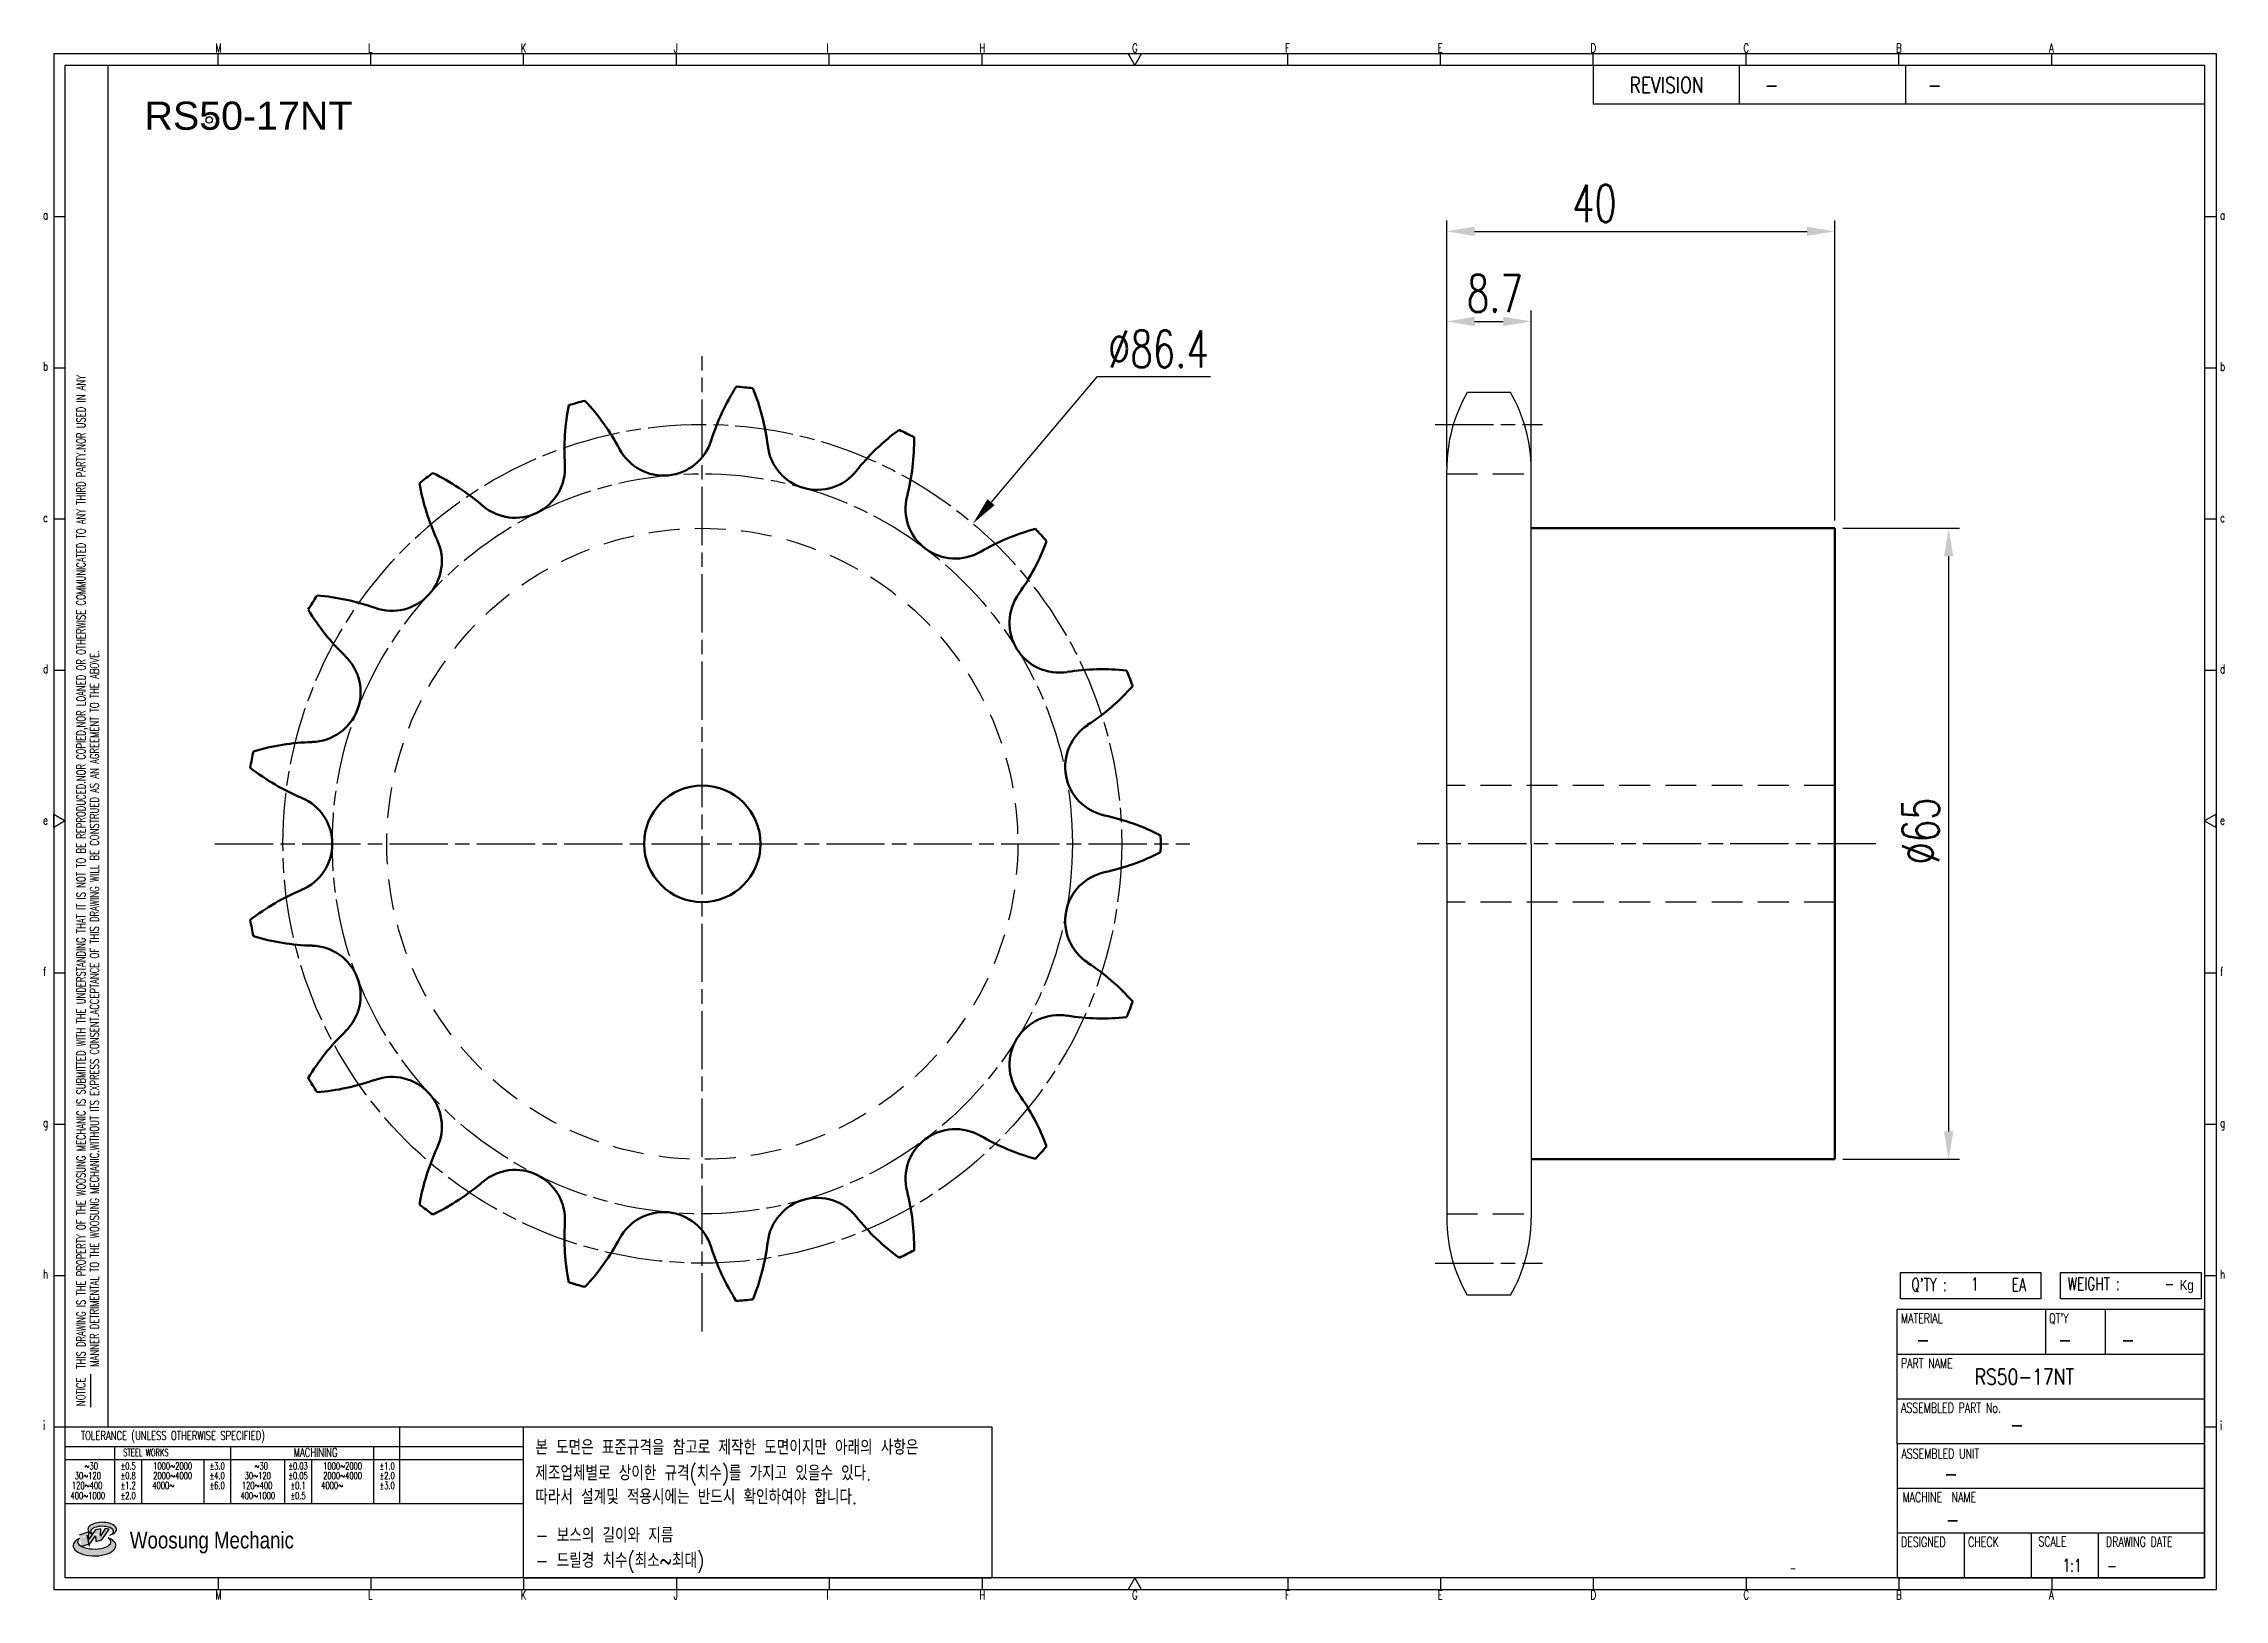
# Model space of a CAD drawing. Header units: millimetres. Extents: x 2536 to 2760, y 12 to 172.
import ezdxf
from ezdxf.enums import TextEntityAlignment as Align

# ---------------------------------------------------------------- set-up
doc = ezdxf.new("R2010")
doc.units = ezdxf.units.MM
for name, pattern in [('AM_ISO08W050', [18, 12, -1.5, 3, -1.5]), ('AM_ISO08W050x2', [9, 6, -0.75, 1.5, -0.75]), ('HIDDEN', [9.525, 6.35, -3.175])]:
    doc.linetypes.add(name, pattern=pattern)
for name, color, linetype, lineweight in [('1', 7, 'Continuous', 50), ('22', 30, 'AM_ISO08W050', 25), ('VIS', 7, 'Continuous', 50)]:
    doc.layers.add(name, color=color, linetype=linetype, lineweight=lineweight)
for name, color, linetype in [('HL', 2, 'HIDDEN'), ('S-DIM', 7, 'Continuous'), ('TITLE', 7, 'Continuous'), ('도면레이아웃', 7, 'Continuous')]:
    doc.layers.add(name, color=color, linetype=linetype)
doc.styles.add('HAN', font='ROMANS.shx', dxfattribs={"width": 0.7, "bigfont": 'whgtxt.shx'})
doc.styles.add('HKD_ST2', font='romans.shx', dxfattribs={"width": 0.7, "height": 4, "bigfont": '@extfont2.shx'})
doc.styles.add('HSG', font='SIMPLEX.shx', dxfattribs={"width": 0.7, "bigfont": 'HSG.shx'})
doc.styles.add('ROMANS', font='romans.shx', dxfattribs={"width": 0.7, "bigfont": 'whgtxt.shx'})
doc.styles.add('SLDTEXTSTYLE4', font='arial.ttf', dxfattribs={"width": 0.8})
doc.styles.get("Standard").update_dxf_attribs({"font": 'arial.ttf'})
doc.dimstyles.new('APP4', dxfattribs={"dimscale": 1.6, "dimtxt": 2.4, "dimasz": 1.8, "dimexe": 0.7, "dimexo": 0.5, "dimgap": 0.6, "dimtad": 1, "dimtoh": 1, "dimdec": 1, "dimrnd": 0.01, "dimzin": 9, "dimdsep": 46, "dimtxsty": 'HSG', "dimcen": 0, "dimclrd": 1, "dimclre": 1, "dimclrt": 256, "dimazin": 2, "dimtp": 1, "dimtm": 1, "dimtfac": 0.5, "dimtdec": 1, "dimtofl": 0, "dimtmove": 0, "dimatfit": 3, "dimfxl": 0, "dimtvp": 1, "dimtolj": 2, "dimlwd": -1, "dimlwe": -1, "dimarcsym": 0})

# ---------------------------------------------------------------- blocks, each defined once
blk = doc.blocks.new('*D8')
at = {"layer": 'Defpoints', "color": 0, "transparency": 16777216}
for p in [(2631.24, 122.83), (2575.48, 56.84)]:
    blk.add_point(p, dxfattribs=at)
at = {"layer": 'S-DIM', "color": 1, "transparency": 16777216}
for p, q in [((2644, 137.93), (2633.1, 125.03)), ((2655.71, 137.93), (2644, 137.93))]:
    blk.add_line(p, q, dxfattribs=at)
blk.add_solid([(2632.73, 125.34), (2633.47, 124.72), (2631.24, 122.83)], dxfattribs=at)
at = {"layer": 'S-DIM', "transparency": 16777216, "insert": (2650.34, 140.81), "char_height": 3.84, "attachment_point": 5, "style": 'HSG'}
blk.add_mtext('\\A2;∅86.4', dxfattribs=at)
blk = doc.blocks.new('*D9')
at = {"layer": 'Defpoints', "color": 0, "transparency": 16777216}
for p in [(2688.74, 143.65), (2680.04, 128.41), (2688.74, 128.41)]:
    blk.add_point(p, dxfattribs=at)
at = {"layer": 'S-DIM', "color": 1, "transparency": 16777216}
for p, q in [((2680.04, 129.21), (2680.04, 144.77)), ((2688.74, 129.21), (2688.74, 144.77)), ((2682.92, 143.65), (2685.86, 143.65))]:
    blk.add_line(p, q, dxfattribs=at)
for points in [[(2682.92, 144.13), (2682.92, 143.17), (2680.04, 143.65)], [(2685.86, 144.13), (2685.86, 143.17), (2688.74, 143.65)]]:
    blk.add_solid(points, dxfattribs=at)
at = {"layer": 'S-DIM', "transparency": 16777216, "insert": (2685, 146.53), "char_height": 3.84, "attachment_point": 5, "style": 'HSG'}
blk.add_mtext('\\A2;8.7', dxfattribs=at)
blk = doc.blocks.new('*D10')
at = {"layer": 'Defpoints', "color": 0, "transparency": 16777216}
for p in [(2720.04, 152.93), (2680.04, 127.95), (2720.04, 122.34)]:
    blk.add_point(p, dxfattribs=at)
at = {"layer": 'S-DIM', "color": 1, "transparency": 16777216}
for p, q in [((2680.04, 128.75), (2680.04, 154.05)), ((2682.92, 152.93), (2717.16, 152.93)), ((2720.04, 123.14), (2720.04, 154.05))]:
    blk.add_line(p, q, dxfattribs=at)
for points in [[(2682.92, 153.41), (2682.92, 152.45), (2680.04, 152.93)], [(2717.16, 153.41), (2717.16, 152.45), (2720.04, 152.93)]]:
    blk.add_solid(points, dxfattribs=at)
at = {"layer": 'S-DIM', "transparency": 16777216, "insert": (2695.26, 155.81), "char_height": 3.84, "attachment_point": 5, "style": 'HSG'}
blk.add_mtext('\\A2;40', dxfattribs=at)
blk = doc.blocks.new('*D11')
at = {"layer": 'Defpoints', "color": 0, "transparency": 16777216}
for p in [(2720.04, 122.34), (2720.04, 57.34), (2731.75, 57.34)]:
    blk.add_point(p, dxfattribs=at)
at = {"layer": 'S-DIM', "color": 1, "transparency": 16777216}
for p, q in [((2720.84, 122.34), (2732.87, 122.34)), ((2731.75, 119.46), (2731.75, 60.22)), ((2720.84, 57.34), (2732.87, 57.34))]:
    blk.add_line(p, q, dxfattribs=at)
for points in [[(2731.27, 119.46), (2732.23, 119.46), (2731.75, 122.34)], [(2731.27, 60.22), (2732.23, 60.22), (2731.75, 57.34)]]:
    blk.add_solid(points, dxfattribs=at)
at = {"layer": 'S-DIM', "transparency": 16777216, "insert": (2728.87, 91.16), "char_height": 3.84, "attachment_point": 5, "rotation": 90, "style": 'HSG'}
blk.add_mtext('\\A2;%%c65', dxfattribs=at)
blk = doc.blocks.new('SUYWSHJH')
at = {"layer": '도면레이아웃'}
h = blk.add_hatch(color=10, dxfattribs=at)
h.paths.add_polyline_path([(1.544, 35.177), (1.554, 34.966), (1.779, 35.034), (2.054, 35.422), (1.908, 35.446), (1.728, 35.167), (1.741, 35.439), (1.547, 35.405), (1.292, 35.041), (1.295, 35.33), (0.943, 35.208), (1.03, 34.8), (1.336, 34.885)])
edge = h.paths.add_edge_path()
edge.add_ellipse((1.795, 35.421), major_axis=(-0.53, 0), ratio=0.487785, start_angle=122.36065, end_angle=403.39574)
edge.add_line((1.411, 35.244), (1.419, 35.261))
edge.add_ellipse((1.798, 35.344), major_axis=(-0.423, 0), ratio=0.444396, start_angle=131.58977, end_angle=386.19408, ccw=False)
edge = h.paths.add_edge_path()
edge.add_ellipse((1.512, 34.815), major_axis=(-0.793, 0), ratio=0.480113, start_angle=314.67633, end_angle=590.85213)
edge.add_ellipse((1.501, 34.958), major_axis=(-0.62, 0), ratio=0.43311, start_angle=331.7024, end_angle=574.42495, ccw=False)
for p, q in [((0, 90.118), (80.15, 90.118)), ((0, 90.118), (0, 33.191)), ((6.089, 89.693), (6.089, 90.118)), ((11.753, 89.693), (11.753, 90.118)), ((17.418, 89.693), (17.418, 90.118)), ((23.082, 89.693), (23.082, 90.118)), ((28.746, 89.693), (28.746, 90.118)), ((34.411, 89.693), (34.411, 90.118)), ((45.739, 89.693), (45.739, 90.118)), ((51.404, 89.693), (51.404, 90.118)), ((57.068, 89.693), (57.068, 90.118)), ((62.732, 89.693), (62.732, 90.118)), ((68.397, 89.693), (68.397, 90.118)), ((74.061, 89.693), (74.061, 90.118)), ((80.15, 90.118), (80.15, 33.191)), ((0, 84.085), (0.425, 84.085)), ((79.725, 84.085), (80.15, 84.085)), ((0, 78.478), (0.425, 78.478)), ((79.725, 78.478), (80.15, 78.478)), ((0, 72.87), (0.425, 72.87)), ((79.725, 72.87), (80.15, 72.87)), ((0, 67.262), (0.425, 67.262)), ((79.725, 67.262), (80.15, 67.262)), ((0, 56.047), (0.425, 56.047)), ((79.725, 56.047), (80.15, 56.047)), ((0, 50.439), (0.425, 50.439)), ((79.725, 50.439), (80.15, 50.439)), ((0, 44.832), (0.425, 44.832)), ((79.725, 44.832), (80.15, 44.832)), ((1.377, 39.947), (1.377, 41.174)), ((0, 39.224), (0.425, 39.224)), ((79.725, 39.224), (80.15, 39.224)), ((0, 33.191), (80.15, 33.191)), ((6.089, 33.616), (6.089, 33.191)), ((11.753, 33.616), (11.753, 33.191)), ((17.418, 33.616), (17.418, 33.191)), ((23.082, 33.616), (23.082, 33.191)), ((28.746, 33.616), (28.746, 33.191)), ((34.411, 33.616), (34.411, 33.191)), ((45.739, 33.616), (45.739, 33.191)), ((51.404, 33.616), (51.404, 33.191)), ((57.068, 33.616), (57.068, 33.191)), ((62.732, 33.616), (62.732, 33.191)), ((68.397, 33.616), (68.397, 33.191)), ((74.061, 33.616), (74.061, 33.191))]:
    blk.add_line(p, q)
at = {"color": 2}
for p, q in [((2.017, 39.224), (2.017, 89.693)), ((0.425, 39.224), (17.418, 39.224)), ((12.816, 39.224), (12.816, 36.382)), ((17.418, 33.616), (17.418, 39.224)), ((0.425, 38.487), (17.418, 38.487)), ((0.425, 38.012), (17.418, 38.012)), ((2.257, 38.487), (2.257, 36.382)), ((3.257, 38.012), (3.257, 36.382)), ((5.557, 38.012), (5.557, 36.382)), ((6.557, 38.5), (6.557, 36.382)), ((8.557, 38.012), (8.557, 36.382)), ((9.557, 38.026), (9.557, 36.382)), ((11.857, 38.487), (11.857, 36.382)), ((0.425, 36.382), (17.418, 36.382))]:
    blk.add_line(p, q, dxfattribs=at)
at = {"color": 6, "ltscale": 0.5}
for p, q in [((57.068, 89.693), (57.068, 88.246)), ((62.47, 89.693), (62.47, 88.246)), ((68.635, 89.693), (68.635, 88.246)), ((79.725, 88.246), (57.068, 88.246)), ((68.336, 38.59), (68.336, 43.563)), ((79.725, 43.563), (68.336, 43.563)), ((73.827, 43.563), (73.827, 41.905)), ((76.037, 43.563), (76.037, 41.905)), ((79.725, 38.59), (79.725, 43.563)), ((79.725, 41.905), (68.336, 41.905)), ((79.725, 40.248), (68.336, 40.248)), ((68.336, 38.59), (68.336, 33.616)), ((79.725, 38.59), (68.336, 38.59)), ((79.725, 33.616), (79.725, 38.59)), ((79.725, 36.932), (68.336, 36.932)), ((79.725, 35.274), (68.336, 35.274)), ((70.822, 33.616), (70.822, 35.274)), ((73.309, 33.616), (73.309, 35.274)), ((75.796, 33.616), (75.796, 35.274)), ((68.336, 33.616), (79.725, 33.616))]:
    blk.add_line(p, q, dxfattribs=at)
for points in [[(40.075, 89.693), (39.83, 90.118), (40.32, 90.118)], [(0.425, 89.693), (79.725, 89.693), (79.725, 33.616), (0.425, 33.616)], [(0.425, 61.679), (0, 61.433), (0, 61.924)], [(79.725, 61.679), (80.15, 61.433), (80.15, 61.924)], [(40.075, 33.616), (39.83, 33.191), (40.32, 33.191)]]:
    blk.add_lwpolyline(points, close=True)
at = {"layer": 'TITLE', "color": 20}
for p, q in [((68.449, 43.961), (68.449, 44.936)), ((68.449, 44.936), (73.654, 44.936)), ((73.654, 44.936), (73.654, 43.961)), ((74.39, 43.961), (74.39, 44.936)), ((74.39, 44.936), (79.595, 44.936)), ((79.595, 44.936), (79.595, 43.961)), ((73.654, 43.961), (68.449, 43.961)), ((79.595, 43.961), (74.39, 43.961))]:
    blk.add_line(p, q, dxfattribs=at)
at = {"layer": '도면레이아웃'}
for p, q in [((1.295, 35.33), (0.943, 35.208)), ((1.03, 34.8), (1.336, 34.885)), ((1.224, 35.208), (1.311, 34.8)), ((1.224, 35.208), (1.224, 35.208)), ((1.547, 35.405), (1.292, 35.041)), ((1.292, 35.041), (1.295, 35.33)), ((1.336, 34.885), (1.544, 35.177)), ((1.419, 35.261), (1.411, 35.244)), ((1.544, 35.177), (1.554, 34.966)), ((1.741, 35.439), (1.547, 35.405)), ((1.554, 34.966), (1.779, 35.034)), ((1.908, 35.446), (1.728, 35.167)), ((1.728, 35.167), (1.741, 35.439)), ((1.779, 35.034), (2.054, 35.422)), ((2.054, 35.422), (1.908, 35.446))]:
    blk.add_line(p, q, dxfattribs=at)
for centre, major_axis, ratio, start_param, end_param in [((1.795, 35.421), (-0.53, 0), 0.487785, 2.135596, 7.040584), ((1.512, 34.815), (-0.793, 0), 0.480113, 5.492138, 10.312315), ((1.501, 34.958), (-0.62, 0), 0.43311, 5.789299, 10.025607), ((1.798, 35.344), (-0.423, 0), 0.444396, 2.296675, 6.740358)]:
    blk.add_ellipse(centre, major_axis=major_axis, ratio=ratio, start_param=start_param, end_param=end_param, dxfattribs=at)
at = {"color": 4, "style": 'HKD_ST2', "width": 0.7}
for s, p in [('M', (5.988, 90.164)), ('L', (11.652, 90.164)), ('K', (17.316, 90.164)), ('J', (22.981, 90.164)), ('I', (28.645, 90.164)), ('H', (34.309, 90.164)), ('G', (39.974, 90.164)), ('F', (45.638, 90.164)), ('E', (51.302, 90.164)), ('D', (56.967, 90.164)), ('C', (62.631, 90.164)), ('B', (68.295, 90.164)), ('A', (73.96, 90.164)), ('a', (-0.395, 83.976)), ('a', (80.305, 83.97)), ('b', (-0.395, 78.368)), ('b', (80.305, 78.362)), ('c', (-0.395, 72.76)), ('c', (80.305, 72.754)), ('d', (-0.395, 67.153)), ('d', (80.305, 67.147)), ('e', (-0.395, 61.545)), ('e', (80.305, 61.539)), ('f', (-0.395, 55.937)), ('f', (80.305, 55.931)), ('g', (-0.395, 50.33)), ('g', (80.305, 50.324)), ('h', (-0.395, 44.722)), ('h', (80.305, 44.716)), ('i', (-0.395, 39.114)), ('i', (80.305, 39.108)), ('M', (5.988, 32.824)), ('L', (11.652, 32.824)), ('K', (17.316, 32.824)), ('J', (22.981, 32.824)), ('I', (28.645, 32.824)), ('H', (34.309, 32.824)), ('G', (39.974, 32.824)), ('F', (45.638, 32.824)), ('E', (51.302, 32.824)), ('D', (56.967, 32.824)), ('C', (62.631, 32.824)), ('B', (68.295, 32.824)), ('A', (73.96, 32.824))]:
    blk.add_text(s, height=0.326, dxfattribs=at).set_placement(p)
for s, height, style, width, p in [('REVISION', 0.5806, 'HAN', 0.8, (58.415, 88.664)), ('-', 0.581, 'HAN', 0.8, (63.426, 88.664)), ('-', 0.581, 'HAN', 0.8, (69.468, 88.664)), ("Q'TY : ", 0.4746, 'HKD_ST2', 0.7, (68.857, 44.253)), ('1', 0.475, 'HKD_ST2', 0.7, (71.071, 44.275)), ('EA', 0.4746, 'HKD_ST2', 0.7, (72.578, 44.253)), ('WEIGHT : ', 0.4746, 'HKD_ST2', 0.7, (74.65, 44.286)), ('-', 0.581, 'HAN', 0.8, (69.029, 42.157)), ('-', 0.581, 'HAN', 0.8, (74.289, 42.157)), ('-', 0.581, 'HAN', 0.8, (76.623, 42.157)), ('-', 0.581, 'HAN', 0.8, (72.515, 39.013)), ('-', 0.581, 'HAN', 0.8, (70.067, 37.189)), ('-', 0.581, 'HAN', 0.8, (70.126, 35.48)), ('1:1', 0.4746, 'HKD_ST2', 0.7, (74.458, 33.848)), ('-', 0.475, 'HKD_ST2', 0.7, (76.112, 33.837))]:
    blk.add_text(s, height=height, dxfattribs=dict(style=style, width=width)).set_placement(p)
at = {"color": 6, "style": 'HKD_ST2', "width": 0.7}
for s, p in [(' THIS DRAWING IS THE PROPERTY OF THE WOOSUNG MECHANIC IS SUBMITTED WITH THE UNDERSTANDING THAT IT IS NOT TO BE REPRODUCED.NOR COPIED,NOR LOANED OR OTHERWISE COMMUNICATED TO ANY THIRD PARTY.NOR USED IN ANY', (1.173, 41.217)), ('MANNER DETRIMENTAL TO THE WOOSUNG MECHANIC.WITHOUT ITS EXPRESS CONSENT.ACCEPTANCE OF THIS DRAWING WILL BE CONSTRUED AS AN AGREEMENT TO THE ABOVE.', (1.672, 41.447))]:
    blk.add_text(s, height=0.326266, rotation=90, dxfattribs=at).set_placement(p)
at = {"style": 'HKD_ST2', "width": 0.7}
blk.add_text('-', height=0.475, dxfattribs=at).set_placement((78.613, 44.286), align=Align.RIGHT)
at = {"color": 4, "style": 'HKD_ST2', "width": 0.7}
for s, height, p in [('MATERIAL', 0.3651, (68.474, 43.425)), ("QT'Y", 0.3651, (73.965, 43.425)), ('PART NAME', 0.3651, (68.474, 41.756)), ('ASSEMBLED PART No.', 0.36511, (68.474, 40.109)), ('ASSEMBLED UNIT', 0.36511, (68.49, 38.408)), ('MACHINE  NAME', 0.36511, (68.532, 36.794)), ('DESIGNED', 0.3651, (68.474, 35.136)), ('CHECK', 0.3651, (70.961, 35.136)), ('SCALE', 0.3651, (73.566, 35.153)), ('DRAWING DATE', 0.36511, (76.071, 35.141))]:
    blk.add_text(s, height=height, dxfattribs=at).set_placement(p, align=Align.TOP_LEFT)
at = {"style": 'HKD_ST2', "width": 0.7}
blk.add_text('NOTICE', height=0.3263, rotation=90, dxfattribs=at).set_placement((1.163, 39.988))
for s, height, style, width, p in [('TOLERANCE (UNLESS OTHERWISE SPECIFIED)', 0.32627, 'HKD_ST2', 0.7, (4.417, 38.896)), ('-', 0.326, 'ROMANS', 0.65, (64.469, 33.975))]:
    blk.add_text(s, height=height, dxfattribs=dict(style=style, width=width)).set_placement(p, align=Align.MIDDLE_CENTER)
at = {"color": 4, "style": 'HKD_ST2', "width": 0.7}
for s, height, p in [('STEEL WORKS', 0.26101, (3.416, 38.268)), ('MACHINING', 0.3263, (9.707, 38.27)), ('%%P0.5', 0.261, (2.757, 37.762)), ('%%P0.8', 0.261, (2.757, 37.411)), ('%%P3.0', 0.261, (6.057, 37.762)), ('%%P4.0', 0.261, (6.057, 37.411)), ('%%P0.03', 0.261, (9.057, 37.762)), ('%%P0.05', 0.261, (9.057, 37.411)), ('%%P1.0', 0.261, (12.357, 37.762)), ('%%P2.0', 0.261, (12.357, 37.411)), ('%%P1.2', 0.261, (2.757, 37.045)), ('%%P2.0', 0.261, (2.757, 36.67)), ('%%P6.0', 0.261, (6.057, 37.045)), ('%%P0.1', 0.261, (9.057, 37.045)), ('%%P0.5', 0.261, (9.057, 36.67)), ('%%P3.0', 0.261, (12.357, 37.045))]:
    blk.add_text(s, height=height, dxfattribs=at).set_placement(p, align=Align.MIDDLE)
for s, height, p in [('30%%126120', 0.261, (1.263, 37.411)), ('%%12630', 0.261, (1.389, 37.762)), ('2000%%1264000', 0.26101, (4.407, 37.411)), ('1000%%1262000', 0.26101, (4.407, 37.762)), ('30%%126120', 0.261, (7.563, 37.411)), ('%%12630', 0.261, (7.689, 37.762)), ('2000%%1264000', 0.26101, (10.707, 37.411)), ('1000%%1262000', 0.26101, (10.707, 37.762)), ('400%%1261000', 0.26101, (1.263, 36.67)), ('120%%126400', 0.26101, (1.237, 37.045)), ('4000%%126', 0.261, (4.061, 37.045)), ('400%%1261000', 0.26101, (7.563, 36.67)), ('120%%126400', 0.26101, (7.537, 37.045)), ('4000%%126', 0.261, (10.321, 37.045))]:
    blk.add_text(s, height=height, dxfattribs=at).set_placement(p, align=Align.MIDDLE_CENTER)
at = {"color": 1, "style": 'SLDTEXTSTYLE4', "width": 0.8}
blk.add_text('Woosung Mechanic', height=0.61957, dxfattribs=at).set_placement((2.822, 34.711))
at = {"layer": 'TITLE', "width": 0.8}
blk.add_text('Kg', height=0.3789, dxfattribs=at).set_placement((78.807, 44.286))

msp = doc.modelspace()

# ---------------------------------------------------------------- linework, layer by layer
for p, q in [((2686.61, 136.34), (2682.17, 136.34)), ((2680.04, 89.84), (2680.04, 128.41)), ((2688.74, 89.84), (2688.74, 128.41)), ((2680.04, 89.84), (2680.04, 51.27)), ((2688.74, 89.84), (2688.74, 51.27)), ((2686.61, 43.33), (2682.17, 43.33))]:
    msp.add_line(p, q)
at = {"color": 4}
msp.add_lwpolyline([(2584.95, 29.79), (2633.2, 29.79), (2633.2, 14.21), (2584.95, 14.21)], close=True, dxfattribs=at)
msp.add_circle((2552.57, 164.4), 0.336)
for centre, start, end in [((2695.91, 128.41), 150, 180), ((2672.87, 128.41), 0, 30), ((2695.91, 51.27), 180, 210), ((2672.87, 51.27), 330, 0)]:
    msp.add_arc(centre, 15.87, start, end)
at = {"layer": '1'}
msp.add_circle((2603.36, 89.84), 6, dxfattribs=at)
for centre, radius, start, end in [((2612.32, 130.44), 23.16, 168.6059, 183.8235), ((2603.36, 89.84), 47.22, 104.8333, 106.9314), ((2574.37, 119.64), 23.16, 27.9412, 43.1588), ((2626.38, 124.46), 23.16, 147.4295, 162.6471), ((2603.36, 89.84), 47.22, 83.6568, 85.755), ((2587.1, 128.1), 23.16, 6.7647, 21.9823), ((2599.37, 132.9), 5.13, 207.9412, 342.6471), ((2615.2, 131.43), 5.13, 186.7647, 321.4706), ((2637.33, 113.81), 23.16, 126.253, 141.4706), ((2603.36, 89.84), 47.22, 62.4803, 64.5785), ((2602.02, 131.39), 23.16, 345.5882, 0.8058), ((2584.08, 128.55), 5.13, 229.1176, 3.8235), ((2603.36, 89.84), 47.22, 126.0097, 128.1079), ((2597.04, 130.93), 23.16, 189.7824, 205), ((2565.56, 107.16), 23.16, 49.1176, 64.3352), ((2629.42, 124.35), 5.13, 165.5882, 300.2941), ((2643.7, 99.92), 23.16, 105.0765, 120.2941), ((2603.36, 89.84), 47.22, 41.3039, 43.402), ((2571.4, 118.97), 5.13, 250.2941, 25), ((2617.12, 129.07), 23.16, 324.4118, 339.6293), ((2603.36, 89.84), 47.22, 147.1862, 149.2844), ((2561.86, 92.33), 23.16, 70.2941, 85.5117), ((2640.13, 112.6), 5.13, 144.4118, 279.1176), ((2582.63, 125.87), 23.16, 210.9589, 226.1765), ((2563.03, 105.46), 5.13, 271.4706, 46.1765), ((2644.61, 84.67), 23.16, 83.9001, 99.1176), ((2630.36, 121.45), 23.16, 303.2353, 318.4529), ((2603.36, 89.84), 47.22, 20.1274, 22.2256), ((2645.87, 97.78), 5.13, 123.2353, 257.9412), ((2603.36, 89.84), 47.22, 168.3627, 170.4609), ((2563.76, 77.17), 23.16, 91.4706, 106.6882), ((2571.01, 115.95), 23.16, 232.1354, 247.3529), ((2560.11, 89.84), 5.13, 292.6471, 67.3529), ((2639.96, 70.11), 23.16, 62.7236, 77.9412), ((2603.36, 89.84), 47.22, 358.9509, 1.0491), ((2639.96, 109.56), 23.16, 282.0588, 297.2764), ((2645.87, 81.89), 5.13, 102.0588, 236.7647), ((2571.01, 63.72), 23.16, 112.6471, 127.8646), ((2603.36, 89.84), 47.22, 189.5391, 191.6373), ((2563.76, 102.5), 23.16, 253.3118, 268.5294), ((2563.03, 74.21), 5.13, 313.8235, 88.5294), ((2630.36, 58.22), 23.16, 41.5471, 56.7647), ((2640.13, 67.07), 5.13, 80.8824, 215.5882), ((2644.61, 95.01), 23.16, 260.8824, 276.0999), ((2603.36, 89.84), 47.22, 337.7744, 339.8726), ((2582.63, 53.8), 23.16, 133.8235, 149.0411), ((2603.36, 89.84), 47.22, 210.7156, 212.8138), ((2561.86, 87.34), 23.16, 274.4883, 289.7059), ((2571.4, 60.7), 5.13, 335, 109.7059), ((2617.12, 50.6), 23.16, 20.3707, 35.5882), ((2597.04, 48.74), 23.16, 155, 170.2176), ((2629.42, 55.32), 5.13, 59.7059, 194.4118), ((2643.7, 79.76), 23.16, 239.7059, 254.9235), ((2603.36, 89.84), 47.22, 316.598, 318.6961), ((2584.08, 51.12), 5.13, 356.1765, 130.8824), ((2565.56, 72.52), 23.16, 295.6648, 310.8824), ((2602.02, 48.28), 23.16, 359.1942, 14.4118), ((2603.36, 89.84), 47.22, 231.8921, 233.9903), ((2599.37, 46.77), 5.13, 17.3529, 152.0588), ((2615.2, 48.24), 5.13, 38.5294, 173.2353), ((2612.32, 49.24), 23.16, 176.1765, 191.3941), ((2637.33, 65.87), 23.16, 218.5294, 233.747), ((2574.37, 60.03), 23.16, 316.8412, 332.0588), ((2626.38, 55.21), 23.16, 197.3529, 212.5705), ((2587.1, 51.57), 23.16, 338.0177, 353.2353), ((2603.36, 89.84), 47.22, 295.4215, 297.5197), ((2603.36, 89.84), 47.22, 253.0686, 255.1667), ((2603.36, 89.84), 47.22, 274.245, 276.3432)]:
    msp.add_arc(centre, radius, start, end, dxfattribs=at)
at = {"layer": '22', "color": 4, "linetype": 'AM_ISO08W050x2'}
for p, q in [((2603.36, 39.61), (2603.36, 140.06)), ((2553.14, 89.84), (2653.59, 89.84)), ((2724.26, 89.84), (2677.01, 89.84))]:
    msp.add_line(p, q, dxfattribs=at)
at = {"layer": '22', "linetype": 'AM_ISO08W050x2'}
for p, q in [((2678.86, 133.03), (2689.92, 133.03)), ((2678.86, 46.64), (2689.92, 46.64))]:
    msp.add_line(p, q, dxfattribs=at)
at = {"layer": '22', "color": 4, "linetype": 'AM_ISO08W050x2'}
for radius in [43.2, 38.12]:
    msp.add_circle((2603.36, 89.84), radius, dxfattribs=at)
at = {"layer": 'HL', "ltscale": 0.5}
for p, q in [((2680.04, 127.95), (2688.74, 127.95)), ((2720.04, 95.84), (2680.04, 95.84)), ((2720.04, 83.84), (2680.04, 83.84)), ((2680.04, 51.72), (2688.74, 51.72))]:
    msp.add_line(p, q, dxfattribs=at)
msp.add_circle((2603.36, 89.84), 32.5, dxfattribs=at)
at = {"layer": 'VIS'}
for p, q in [((2720.04, 122.34), (2688.74, 122.34)), ((2720.04, 122.34), (2720.04, 57.34)), ((2720.04, 57.34), (2688.74, 57.34))]:
    msp.add_line(p, q, dxfattribs=at)

# ---------------------------------------------------------------- block references
at = {"xscale": 2.779053458626894, "yscale": 2.779053458626894, "zscale": 2.779053458626894}
msp.add_blockref('SUYWSHJH', (2536.55, -79.21), dxfattribs=at)

# ---------------------------------------------------------------- texts
at = {"color": 2}
msp.add_text('RS50-17NT', height=2.904, dxfattribs=at).set_placement((2545.9, 163.39))
at = {"style": 'HAN', "width": 0.8}
msp.add_text('RS50-17NT', height=1.614, dxfattribs=at).set_placement((2734.44, 34.13))
at = {"color": 4, "style": 'HAN', "width": 0.8}
for s, p in [('본 도면은 표준규격을 참고로 제작한 도면이지만 아래의 사항은', (2586.16, 26.91)), ('제조업체별로 상이한 규격(치수)를 가지고 있을수 있다.', (2586.16, 24.26)), ('따라서 설계및 적용시에는 반드시 확인하여야 합니다.', (2586.16, 21.81)), ('- 보스의 길이와 지름', (2586.16, 17.85)), ('- 드릴경 치수(최소~최대)', (2586.16, 15.25))]:
    msp.add_text(s, height=1.5267, dxfattribs=at).set_placement(p)

# ---------------------------------------------------------------- dimensions: what is measured, and where the dimension line sits
at = {"layer": 'S-DIM', "color": 3}
for base, p1, p2, picture, middle in [((2720.04, 152.93), (2680.04, 127.95), (2720.04, 122.34), '*D10', (2695.26, 152.93)), ((2688.74, 143.65), (2680.04, 128.41), (2688.74, 128.41), '*D9', (2685, 143.65))]:
    dim = msp.add_linear_dim(base=base, p1=p1, p2=p2, dimstyle='APP4', dxfattribs=at)
    dim.commit()
    dim.dimension.update_dxf_attribs({"geometry": picture, "text_midpoint": middle, "dimtype": 160})
dim = msp.add_diameter_dim_2p(p1=(2575.48, 56.84), p2=(2631.24, 122.83), dimstyle='APP4', dxfattribs=at)
dim.commit()
dim.dimension.update_dxf_attribs({"geometry": '*D8', "text_midpoint": (2650.34, 137.93), "dimtype": 163})
dim = msp.add_linear_dim(base=(2731.75, 57.34), p1=(2720.04, 122.34), p2=(2720.04, 57.34), angle=90, text='%%c<>', dimstyle='APP4', dxfattribs=at)
dim.commit()
dim.dimension.update_dxf_attribs({"geometry": '*D11', "text_midpoint": (2731.75, 91.16), "dimtype": 160})

doc.saveas('drawing.dxf')
